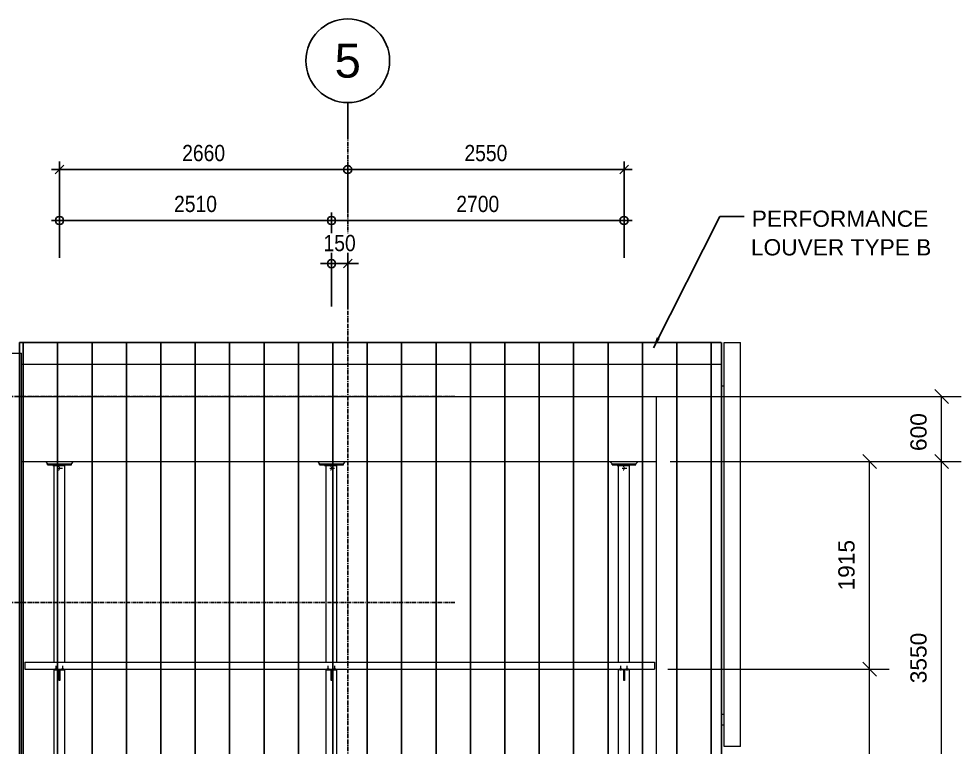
# Model space of a CAD drawing. Header units: millimetres. Extents: x -153298 to 620751, y -313239 to 250031.
# Drawn here: x 110132 to 118829, y 31141 to 37861 of the extents above; entities that cross this region are included whole.
import ezdxf
from ezdxf.enums import TextEntityAlignment as Align

# ---------------------------------------------------------------- set-up
doc = ezdxf.new("R2010")
doc.units = ezdxf.units.MM
for name, pattern in [('CENTER', [2, 1.25, -0.25, 0.25, -0.25]), ('HIDDEN', [0.375, 0.25, -0.125]), ('XKITLINE00', [0]), ('XKITLINE02', [4, 2, -2])]:
    doc.linetypes.add(name, pattern=pattern)
doc.layers.get('DEFPOINTS').update_dxf_attribs({"color": 250})
for name, color, linetype in [('000 - EXISTING_PRECAST_MAIN_COLOR_1', 1, 'Continuous'), ('HATCH', 7, 'Continuous'), ('S-DIM', 7, 'Continuous'), ('Stan-Dim', 8, 'Continuous')]:
    doc.layers.add(name, color=color, linetype=linetype)
for name, color, linetype, lineweight in [('Bolt', 1, 'Continuous', 0), ('Part', 2, 'Continuous', 0), ('Z-DIMENSIONS', 1, 'Continuous', 0)]:
    doc.layers.add(name, color=color, linetype=linetype, lineweight=lineweight)
doc.styles.add('ROMANS', font='arial.ttf', dxfattribs={"width": 0.85})
doc.dimstyles.new('Dim-Cen', dxfattribs={"dimtxt": 3, "dimasz": 1, "dimexe": 0, "dimexo": 2.5, "dimgap": 1.5, "dimtad": 1, "dimdec": 0, "dimzin": 1, "dimdsep": 46, "dimtxsty": 'ROMANS', "dimblk": 'CEN1', "dimcen": 0.09, "dimclrd": 1, "dimclre": 250, "dimclrt": 3, "dimadec": 0, "dimazin": 0, "dimtfac": 1, "dimtdec": 0, "dimtofl": 0, "dimtmove": 2, "dimatfit": 3, "dimfxl": 1, "dimtfill": 1, "dimtfillclr": 256, "dimtolj": 1, "dimtzin": 0, "dimarcsym": 0})
doc.dimstyles.new('Dim-Cen-End', dxfattribs={"dimtxt": 3, "dimasz": 1, "dimexe": 0, "dimexo": 2.5, "dimgap": 1.5, "dimtad": 1, "dimdec": 0, "dimzin": 1, "dimdsep": 46, "dimtxsty": 'ROMANS', "dimblk1": 'CEN1', "dimblk2": 'END', "dimsah": 1, "dimcen": 0.09, "dimclrd": 1, "dimclre": 250, "dimclrt": 3, "dimadec": 0, "dimazin": 0, "dimtfac": 1, "dimtdec": 0, "dimtofl": 0, "dimtmove": 2, "dimatfit": 3, "dimfxl": 1, "dimtfill": 1, "dimtfillclr": 256, "dimtolj": 1, "dimtzin": 0, "dimarcsym": 0})
doc.dimstyles.get("Standard").update_dxf_attribs({"dimtxt": 0.18, "dimasz": 0.18, "dimexe": 0.18, "dimexo": 0.0625, "dimgap": 0.09, "dimtad": 0, "dimtih": 1, "dimtoh": 1, "dimdec": 4, "dimzin": 0, "dimdsep": 46, "dimtxsty": 'Standard', "dimcen": 0.09, "dimadec": 0, "dimazin": 0, "dimtfac": 1, "dimtdec": 4, "dimtofl": 0, "dimtmove": 0, "dimatfit": 3, "dimfxl": 1, "dimtolj": 1, "dimtzin": 0, "dimarcsym": 0})

# ---------------------------------------------------------------- blocks, each defined once
blk = doc.blocks.new('*A25932513')
at = {"layer": 'Part', "linetype": 'XKITLINE00', "lineweight": 0}
for p, q in [((864.166152, 65.028862), (868.966152, 65.028862)), ((864.166152, 0.628857), (864.166152, 65.028862)), ((868.966152, 31.828862), (868.966152, 65.028862)), ((868.966152, 22.236862), (868.966152, 27.028862)), ((868.966152, 3.836862), (868.966152, 21.465328)), ((868.966152, 2.228857), (868.966152, 3.065328)), ((864.166152, -6.078645), (864.166152, -1.371143)), ((868.966152, -6.078645), (868.966152, -4.171138))]:
    blk.add_line(p, q, dxfattribs=at)
blk = doc.blocks.new('*A26252542')
at = {"layer": 'Part', "linetype": 'XKITLINE00', "lineweight": 0}
for p, q in [((805.446157, 68.228862), (817.286157, 68.228862)), ((805.446157, 32.628862), (805.446157, 68.228862)), ((817.286157, 31.988862), (817.286157, 68.228862)), ((815.902123, 31.988862), (817.286157, 31.988862))]:
    blk.add_line(p, q, dxfattribs=at)
blk = doc.blocks.new('*A26262543')
at = {"layer": 'Part', "linetype": 'XKITLINE00', "lineweight": 0}
for p, q in [((819.686152, 45.428862), (819.686152, 59.908862)), ((820.486152, 59.908862), (819.686152, 59.908862)), ((820.486152, 45.428862), (820.486152, 59.908862)), ((819.686152, 32.148862), (819.686152, 44.860862)), ((820.486152, 32.148862), (820.486152, 44.860862)), ((819.686152, 32.148862), (820.486152, 32.148862))]:
    blk.add_line(p, q, dxfattribs=at)
blk = doc.blocks.new('*A26282545')
at = {"layer": 'Part', "linetype": 'XKITLINE00', "lineweight": 0}
for p, q in [((862.16613, 59.908862), (861.36613, 59.908862)), ((861.36613, 45.428862), (861.36613, 59.908862)), ((862.16613, 45.428862), (862.16613, 59.908862)), ((861.36613, 32.148862), (861.36613, 44.860862)), ((862.16613, 32.148862), (862.16613, 44.860862)), ((861.36613, 32.148862), (862.16613, 32.148862))]:
    blk.add_line(p, q, dxfattribs=at)
blk = doc.blocks.new('*A26292546')
at = {"layer": 'Part', "linetype": 'XKITLINE00', "lineweight": 0}
for p, q in [((839.766152, 45.428862), (839.766152, 59.908862)), ((840.566152, 59.908862), (839.766152, 59.908862)), ((840.566152, 45.428862), (840.566152, 59.908862)), ((839.766152, 32.148862), (839.766152, 44.860862)), ((840.566152, 32.148862), (840.566152, 44.860862)), ((839.766152, 32.148862), (840.566152, 32.148862))]:
    blk.add_line(p, q, dxfattribs=at)
blk = doc.blocks.new('*A26302547')
at = {"layer": '000 - EXISTING_PRECAST_MAIN_COLOR_1', "linetype": 'XKITLINE00', "lineweight": 0}
for p, q in [((869.166145, 69.028862), (870.366145, 69.028862)), ((869.166145, 39.188862), (869.166145, 69.028862)), ((870.366145, 39.188862), (870.366145, 69.028862)), ((870.366145, 39.188862), (869.166145, 39.188862))]:
    blk.add_line(p, q, dxfattribs=at)
blk = doc.blocks.new('*A26312548')
at = {"layer": 'Part', "linetype": 'XKITLINE00', "lineweight": 0}
for p, q in [((817.286157, 67.428862), (868.966152, 67.428862)), ((868.966152, 65.028862), (868.966152, 67.428862)), ((817.286157, 65.028862), (868.966152, 65.028862))]:
    blk.add_line(p, q, dxfattribs=at)
blk = doc.blocks.new('*A26322549')
at = {"layer": 'Part', "linetype": 'XKITLINE00', "lineweight": 0}
for p, q in [((817.286157, 65.028862), (864.16613, 65.028862)), ((864.16613, 60.228862), (864.16613, 65.028862)), ((817.286157, 60.228862), (864.16613, 60.228862))]:
    blk.add_line(p, q, dxfattribs=at)
blk = doc.blocks.new('*A26352552')
at = {"layer": 'Part', "linetype": 'XKITLINE00', "lineweight": 0}
for p, q in [((819.046152, 60.228862), (819.206152, 60.068862)), ((819.206152, 60.068862), (820.966152, 60.068862)), ((820.966152, 60.068862), (821.126152, 60.228862))]:
    blk.add_line(p, q, dxfattribs=at)
blk = doc.blocks.new('*A26362553')
at = {"layer": 'Part', "linetype": 'XKITLINE00', "lineweight": 0}
for p, q in [((819.206152, 59.988862), (819.206152, 60.068862)), ((819.206152, 60.068862), (820.966152, 60.068862)), ((819.206152, 59.988862), (820.966152, 59.988862)), ((820.966152, 59.988862), (820.966152, 60.068862))]:
    blk.add_line(p, q, dxfattribs=at)
blk = doc.blocks.new('*A26372554')
at = {"layer": 'Bolt'}
for points in [[(839.39, 59.989), (839.39, 60.069), (839.502, 60.069), (839.502, 59.989)], [(840.83, 59.989), (840.83, 60.069), (840.942, 60.069), (840.942, 59.989)]]:
    blk.add_hatch(color=256, dxfattribs=at).paths.add_polyline_path(points, flags=17)
at = {"layer": 'Bolt', "linetype": 'XKITLINE00', "lineweight": 0}
for p, q in [((839.39, 59.989), (839.39, 60.069)), ((839.446, 59.989), (839.446, 60.069)), ((839.502, 59.989), (839.502, 60.069)), ((840.83, 59.989), (840.83, 60.069)), ((840.886, 59.989), (840.886, 60.069)), ((840.942, 59.989), (840.942, 60.069))]:
    blk.add_line(p, q, dxfattribs=at)
blk = doc.blocks.new('*A26382555')
at = {"layer": 'Bolt', "linetype": 'XKITLINE02', "lineweight": 0}
for p, q in [((840.102152, 59.884862), (840.142152, 59.884862)), ((840.038792, 59.748862), (840.382152, 59.748862)), ((840.102152, 59.612862), (840.142152, 59.612862)), ((840.142152, 59.804862), (840.190152, 59.804862)), ((840.142152, 59.692862), (840.190152, 59.692862))]:
    blk.add_line(p, q, dxfattribs=at)
blk = doc.blocks.new('*A26392556')
at = {"layer": 'Part', "linetype": 'XKITLINE00', "lineweight": 0}
for p, q in [((839.662152, 59.988862), (839.662152, 59.948862)), ((839.662152, 59.948862), (840.102152, 59.948862)), ((840.102152, 59.948862), (840.102152, 59.908862)), ((840.142152, 59.908862), (840.142152, 59.988862))]:
    blk.add_line(p, q, dxfattribs=at)
blk = doc.blocks.new('*A26402557')
at = {"layer": 'Part', "linetype": 'XKITLINE00', "lineweight": 0}
for p, q in [((839.126152, 60.228862), (839.286152, 60.068862)), ((839.286152, 60.068862), (841.046152, 60.068862)), ((841.046152, 60.068862), (841.206152, 60.228862))]:
    blk.add_line(p, q, dxfattribs=at)
blk = doc.blocks.new('*A26412558')
at = {"layer": 'Part', "linetype": 'XKITLINE00', "lineweight": 0}
for p, q in [((839.286152, 59.988862), (839.286152, 60.068862)), ((839.286152, 60.068862), (841.046152, 60.068862)), ((839.286152, 59.988862), (841.046152, 59.988862)), ((841.046152, 59.988862), (841.046152, 60.068862))]:
    blk.add_line(p, q, dxfattribs=at)
blk = doc.blocks.new('*A26422559')
at = {"layer": 'Bolt'}
for points in [[(860.99, 59.989), (860.99, 60.069), (861.102, 60.069), (861.102, 59.989)], [(862.43, 59.989), (862.43, 60.069), (862.542, 60.069), (862.542, 59.989)]]:
    blk.add_hatch(color=256, dxfattribs=at).paths.add_polyline_path(points, flags=17)
at = {"layer": 'Bolt', "linetype": 'XKITLINE00', "lineweight": 0}
for p, q in [((860.99, 59.989), (860.99, 60.069)), ((861.046, 59.989), (861.046, 60.069)), ((861.102, 59.989), (861.102, 60.069)), ((862.43, 59.989), (862.43, 60.069)), ((862.486, 59.989), (862.486, 60.069)), ((862.542, 59.989), (862.542, 60.069))]:
    blk.add_line(p, q, dxfattribs=at)
blk = doc.blocks.new('*A26432560')
at = {"layer": 'Bolt', "linetype": 'XKITLINE02', "lineweight": 0}
for p, q in [((861.70213, 59.884862), (861.74213, 59.884862)), ((861.63877, 59.748862), (861.98213, 59.748862)), ((861.70213, 59.612862), (861.74213, 59.612862)), ((861.74213, 59.804862), (861.79013, 59.804862)), ((861.74213, 59.692862), (861.79013, 59.692862))]:
    blk.add_line(p, q, dxfattribs=at)
blk = doc.blocks.new('*A26442561')
at = {"layer": 'Part', "linetype": 'XKITLINE00', "lineweight": 0}
for p, q in [((861.26213, 59.988862), (861.26213, 59.948862)), ((861.26213, 59.948862), (861.70213, 59.948862)), ((861.70213, 59.948862), (861.70213, 59.908862)), ((861.74213, 59.908862), (861.74213, 59.988862))]:
    blk.add_line(p, q, dxfattribs=at)
blk = doc.blocks.new('*A26452562')
at = {"layer": 'Part', "linetype": 'XKITLINE00', "lineweight": 0}
for p, q in [((860.72613, 60.228862), (860.88613, 60.068862)), ((860.88613, 60.068862), (862.64613, 60.068862)), ((862.64613, 60.068862), (862.80613, 60.228862))]:
    blk.add_line(p, q, dxfattribs=at)
blk = doc.blocks.new('*A26462563')
at = {"layer": 'Part', "linetype": 'XKITLINE00', "lineweight": 0}
for p, q in [((860.88613, 59.988862), (860.88613, 60.068862)), ((860.88613, 60.068862), (862.64613, 60.068862)), ((860.88613, 59.988862), (862.64613, 59.988862)), ((862.64613, 59.988862), (862.64613, 60.068862))]:
    blk.add_line(p, q, dxfattribs=at)
blk = doc.blocks.new('*A26472564')
at = {"layer": 'Part', "linetype": 'XKITLINE00', "lineweight": 0}
for p, q in [((868.968635, 65.028862), (868.966152, 65.028862)), ((868.966152, 64.948862), (868.968635, 64.948862)), ((868.968635, 64.948862), (868.968635, 65.028862))]:
    blk.add_line(p, q, dxfattribs=at)
blk = doc.blocks.new('*A26482565')
at = {"layer": 'Part', "linetype": 'XKITLINE00', "lineweight": 0}
for p, q in [((868.966152, 65.828862), (869.166146, 65.828862)), ((868.968635, 65.028862), (869.166146, 65.028862))]:
    blk.add_line(p, q, dxfattribs=at)
blk = doc.blocks.new('*A27682678')
at = {"layer": 'Part', "linetype": 'XKITLINE00', "lineweight": 0}
for p, q in [((817.526152, 45.428862), (817.526152, 44.908862)), ((817.526152, 45.428862), (864.006152, 45.428862)), ((864.006152, 45.428862), (864.006152, 44.908862)), ((817.526152, 44.908862), (864.006152, 44.908862))]:
    blk.add_line(p, q, dxfattribs=at)
blk = doc.blocks.new('*A27832693')
at = {"layer": 'Bolt'}
for points in [[(819.79, 44.909), (819.79, 44.957), (819.902, 44.957), (819.902, 44.909)], [(819.79, 44.861), (819.79, 44.909), (819.902, 44.909), (819.902, 44.861)], [(820.27, 44.909), (820.27, 44.957), (820.382, 44.957), (820.382, 44.909)], [(820.27, 44.861), (820.27, 44.909), (820.382, 44.909), (820.382, 44.861)]]:
    blk.add_hatch(color=256, dxfattribs=at).paths.add_polyline_path(points, flags=17)
at = {"layer": 'Bolt', "linetype": 'XKITLINE00', "lineweight": 0}
for p, q in [((819.79, 44.909), (819.79, 44.957)), ((819.79, 44.861), (819.79, 44.909)), ((819.846, 44.798), (819.846, 45.141)), ((819.902, 44.909), (819.902, 44.957)), ((819.902, 44.861), (819.902, 44.909)), ((820.27, 44.909), (820.27, 44.957)), ((820.27, 44.861), (820.27, 44.909)), ((820.326, 44.798), (820.326, 45.141)), ((820.382, 44.909), (820.382, 44.957)), ((820.382, 44.861), (820.382, 44.909))]:
    blk.add_line(p, q, dxfattribs=at)
blk = doc.blocks.new('*A27842694')
at = {"layer": 'Part', "linetype": 'XKITLINE00', "lineweight": 0}
for p, q in [((820.062152, 44.860862), (820.110152, 44.860862)), ((820.062152, 44.060862), (820.062152, 44.860862)), ((820.062152, 44.620862), (820.110152, 44.620862)), ((820.110152, 44.860862), (820.110152, 44.060862)), ((820.110152, 44.060862), (820.062152, 44.060862))]:
    blk.add_line(p, q, dxfattribs=at)
blk = doc.blocks.new('*A27852695')
at = {"layer": 'Part', "linetype": 'XKITLINE00', "lineweight": 0}
for p, q in [((819.686152, 44.860862), (819.686152, 44.908862)), ((819.686152, 44.860862), (820.486152, 44.860862)), ((820.486152, 44.860862), (820.486152, 44.908862))]:
    blk.add_line(p, q, dxfattribs=at)
blk = doc.blocks.new('*A27892699')
at = {"layer": 'Part', "linetype": 'XKITLINE00', "lineweight": 0}
for p, q in [((839.766152, 44.860862), (839.766152, 44.908862)), ((839.766152, 44.860862), (840.566152, 44.860862)), ((840.566152, 44.860862), (840.566152, 44.908862))]:
    blk.add_line(p, q, dxfattribs=at)
blk = doc.blocks.new('*A27902700')
at = {"layer": 'Part', "linetype": 'XKITLINE00', "lineweight": 0}
for p, q in [((840.142152, 44.860862), (840.190152, 44.860862)), ((840.142152, 44.060862), (840.142152, 44.860862)), ((840.142152, 44.620862), (840.190152, 44.620862)), ((840.190152, 44.860862), (840.190152, 44.060862)), ((840.190152, 44.060862), (840.142152, 44.060862))]:
    blk.add_line(p, q, dxfattribs=at)
blk = doc.blocks.new('*A27912701')
at = {"layer": 'Bolt'}
for points in [[(839.87, 44.909), (839.87, 44.957), (839.982, 44.957), (839.982, 44.909)], [(839.87, 44.861), (839.87, 44.909), (839.982, 44.909), (839.982, 44.861)], [(840.35, 44.909), (840.35, 44.957), (840.462, 44.957), (840.462, 44.909)], [(840.35, 44.861), (840.35, 44.909), (840.462, 44.909), (840.462, 44.861)]]:
    blk.add_hatch(color=256, dxfattribs=at).paths.add_polyline_path(points, flags=17)
at = {"layer": 'Bolt', "linetype": 'XKITLINE00', "lineweight": 0}
for p, q in [((839.87, 44.909), (839.87, 44.957)), ((839.87, 44.861), (839.87, 44.909)), ((839.926, 44.798), (839.926, 45.141)), ((839.982, 44.909), (839.982, 44.957)), ((839.982, 44.861), (839.982, 44.909)), ((840.35, 44.909), (840.35, 44.957)), ((840.35, 44.861), (840.35, 44.909)), ((840.406, 44.798), (840.406, 45.141)), ((840.462, 44.909), (840.462, 44.957)), ((840.462, 44.861), (840.462, 44.909))]:
    blk.add_line(p, q, dxfattribs=at)
blk = doc.blocks.new('*A27922702')
at = {"layer": 'Part', "linetype": 'XKITLINE00', "lineweight": 0}
for p, q in [((861.74213, 44.860862), (861.79013, 44.860862)), ((861.74213, 44.060862), (861.74213, 44.860862)), ((861.74213, 44.620862), (861.79013, 44.620862)), ((861.79013, 44.860862), (861.79013, 44.060862)), ((861.79013, 44.060862), (861.74213, 44.060862))]:
    blk.add_line(p, q, dxfattribs=at)
blk = doc.blocks.new('*A27932703')
at = {"layer": 'Part', "linetype": 'XKITLINE00', "lineweight": 0}
for p, q in [((861.36613, 44.860862), (861.36613, 44.908862)), ((862.16613, 44.860862), (861.36613, 44.860862)), ((862.16613, 44.860862), (862.16613, 44.908862))]:
    blk.add_line(p, q, dxfattribs=at)
blk = doc.blocks.new('*A27942704')
at = {"layer": 'Bolt'}
for points in [[(861.47, 44.909), (861.47, 44.957), (861.582, 44.957), (861.582, 44.909)], [(861.47, 44.861), (861.47, 44.909), (861.582, 44.909), (861.582, 44.861)], [(861.95, 44.909), (861.95, 44.957), (862.062, 44.957), (862.062, 44.909)], [(861.95, 44.861), (861.95, 44.909), (862.062, 44.909), (862.062, 44.861)]]:
    blk.add_hatch(color=256, dxfattribs=at).paths.add_polyline_path(points, flags=17)
at = {"layer": 'Bolt', "linetype": 'XKITLINE00', "lineweight": 0}
for p, q in [((861.47, 44.909), (861.47, 44.957)), ((861.47, 44.861), (861.47, 44.909)), ((861.526, 44.798), (861.526, 45.141)), ((861.582, 44.909), (861.582, 44.957)), ((861.582, 44.861), (861.582, 44.909)), ((861.95, 44.909), (861.95, 44.957)), ((861.95, 44.861), (861.95, 44.909)), ((862.006, 44.798), (862.006, 45.141)), ((862.062, 44.909), (862.062, 44.957)), ((862.062, 44.861), (862.062, 44.909))]:
    blk.add_line(p, q, dxfattribs=at)
blk = doc.blocks.new('*A28142724')
at = {"layer": 'Part', "linetype": 'XKITLINE00', "lineweight": 0}
for p, q in [((868.966152, 41.588862), (869.166145, 41.588862)), ((868.968635, 40.788862), (869.166145, 40.788862))]:
    blk.add_line(p, q, dxfattribs=at)
blk = doc.blocks.new('*A28152725')
at = {"layer": 'Part', "linetype": 'XKITLINE00', "lineweight": 0}
for p, q in [((868.968635, 40.788862), (868.966152, 40.788862)), ((868.966152, 40.708862), (868.968635, 40.708862)), ((868.968635, 40.708862), (868.968635, 40.788862))]:
    blk.add_line(p, q, dxfattribs=at)
blk = doc.blocks.new('*A28892799')
at = {"layer": 'Bolt'}
for points in [[(819.31, 59.989), (819.31, 60.069), (819.422, 60.069), (819.422, 59.989)], [(820.75, 59.989), (820.75, 60.069), (820.862, 60.069), (820.862, 59.989)]]:
    blk.add_hatch(color=256, dxfattribs=at).paths.add_polyline_path(points, flags=17)
at = {"layer": 'Bolt', "linetype": 'XKITLINE00', "lineweight": 0}
for p, q in [((819.31, 59.989), (819.31, 60.069)), ((819.366, 59.989), (819.366, 60.069)), ((819.422, 59.989), (819.422, 60.069)), ((820.75, 59.989), (820.75, 60.069)), ((820.806, 59.989), (820.806, 60.069)), ((820.862, 59.989), (820.862, 60.069))]:
    blk.add_line(p, q, dxfattribs=at)
blk = doc.blocks.new('*A28902800')
at = {"layer": 'Bolt', "linetype": 'XKITLINE02', "lineweight": 0}
for p, q in [((820.022152, 59.884862), (820.062152, 59.884862)), ((819.958792, 59.748862), (820.302152, 59.748862)), ((820.022152, 59.612862), (820.062152, 59.612862)), ((820.062152, 59.804862), (820.110152, 59.804862)), ((820.062152, 59.692862), (820.110152, 59.692862))]:
    blk.add_line(p, q, dxfattribs=at)
blk = doc.blocks.new('*A28912801')
at = {"layer": 'Part', "linetype": 'XKITLINE00', "lineweight": 0}
for p, q in [((819.582152, 59.988862), (819.582152, 59.948862)), ((819.582152, 59.948862), (820.022152, 59.948862)), ((820.022152, 59.948862), (820.022152, 59.908862)), ((820.062152, 59.908862), (820.062152, 59.988862))]:
    blk.add_line(p, q, dxfattribs=at)
blk = doc.blocks.new('CEN1')
at = {"color": 1}
for p, q in [((1.5, 0), (-1.5, 0)), ((0, 1.5), (0, -1.5))]:
    blk.add_line(p, q, dxfattribs=at)
at = {"color": 3}
blk.add_circle((0, 0), 0.75, dxfattribs=at)
blk = doc.blocks.new('END')
at = {"color": 1}
for p, q in [((1.5, 0), (-1.5, 0)), ((0, 1.5), (0, -1.5))]:
    blk.add_line(p, q, dxfattribs=at)
at = {"color": 3}
blk.add_line((-0.8, -0.8), (0.8, 0.8), dxfattribs=at)
blk = doc.blocks.new('*D4873')
at = {"layer": 'DEFPOINTS', "color": 0, "transparency": 16777216}
for p in [(110507.9, 36469.9), (110507.9, 35949.8), (113167.9, 35949.8)]:
    blk.add_point(p, dxfattribs=at)
at = {"layer": 'S-DIM', "color": 250, "lineweight": -2, "transparency": 16777216}
for p, q in [((110507.9, 36074.8), (110507.9, 36469.9)), ((113167.9, 36074.8), (113167.9, 36469.9))]:
    blk.add_line(p, q, dxfattribs=at)
at = {"layer": 'S-DIM', "color": 1, "lineweight": -2, "transparency": 16777216}
blk.add_line((113117.9, 36469.9), (110557.9, 36469.9), dxfattribs=at)
at = {"layer": 'S-DIM', "color": 1, "lineweight": -2, "transparency": 16777216, "xscale": 50, "yscale": 50, "zscale": 50, "rotation": 180}
blk.add_blockref('END', (110507.9, 36469.9), dxfattribs=at)
at = {"layer": 'S-DIM', "color": 1, "lineweight": -2, "transparency": 16777216, "xscale": 50, "yscale": 50, "zscale": 50}
blk.add_blockref('CEN1', (113167.9, 36469.9), dxfattribs=at)
at = {"layer": 'S-DIM', "color": 3, "transparency": 16777216, "insert": (111837.9, 36621.5), "char_height": 150, "attachment_point": 5, "style": 'ROMANS', "bg_fill": 3, "box_fill_scale": 1.1, "bg_fill_color": 256, "bg_fill_true_color": 13158600, "bg_fill_transparency": 0}
blk.add_mtext('\\A1;2660', dxfattribs=at)
blk = doc.blocks.new('*D4874')
at = {"layer": 'DEFPOINTS', "color": 0, "transparency": 16777216}
for p in [(115717.9, 36469.9), (113167.9, 35949.8), (115717.9, 35949.8)]:
    blk.add_point(p, dxfattribs=at)
at = {"layer": 'S-DIM', "color": 250, "lineweight": -2, "transparency": 16777216}
for p, q in [((113167.9, 36074.8), (113167.9, 36469.9)), ((115717.9, 36074.8), (115717.9, 36469.9))]:
    blk.add_line(p, q, dxfattribs=at)
at = {"layer": 'S-DIM', "color": 1, "lineweight": -2, "transparency": 16777216}
blk.add_line((113217.9, 36469.9), (115667.9, 36469.9), dxfattribs=at)
at = {"layer": 'S-DIM', "color": 1, "lineweight": -2, "transparency": 16777216, "xscale": 50, "yscale": 50, "zscale": 50, "rotation": 180}
blk.add_blockref('CEN1', (113167.9, 36469.9), dxfattribs=at)
at = {"layer": 'S-DIM', "color": 1, "lineweight": -2, "transparency": 16777216, "xscale": 50, "yscale": 50, "zscale": 50}
blk.add_blockref('END', (115717.9, 36469.9), dxfattribs=at)
at = {"layer": 'S-DIM', "color": 3, "transparency": 16777216, "insert": (114442.9, 36621.5), "char_height": 150, "attachment_point": 5, "style": 'ROMANS', "bg_fill": 3, "box_fill_scale": 1.1, "bg_fill_color": 256, "bg_fill_true_color": 13158600, "bg_fill_transparency": 0}
blk.add_mtext('\\A1;2550', dxfattribs=at)
blk = doc.blocks.new('*D4881')
at = {"layer": 'DEFPOINTS', "color": 0, "transparency": 16777216}
for p in [(113017.9, 36000.4), (110507.9, 35531.9), (113017.9, 35482.2)]:
    blk.add_point(p, dxfattribs=at)
at = {"layer": 'S-DIM', "color": 250, "lineweight": -2, "transparency": 16777216}
for p, q in [((110507.9, 35656.9), (110507.9, 36000.4)), ((113017.9, 35607.2), (113017.9, 36000.4))]:
    blk.add_line(p, q, dxfattribs=at)
at = {"layer": 'S-DIM', "color": 1, "lineweight": -2, "transparency": 16777216}
blk.add_line((110557.9, 36000.4), (112967.9, 36000.4), dxfattribs=at)
at = {"layer": 'S-DIM', "color": 1, "lineweight": -2, "transparency": 16777216, "xscale": 50, "yscale": 50, "zscale": 50, "rotation": 180}
blk.add_blockref('CEN1', (110507.9, 36000.4), dxfattribs=at)
at = {"layer": 'S-DIM', "color": 1, "lineweight": -2, "transparency": 16777216, "xscale": 50, "yscale": 50, "zscale": 50}
blk.add_blockref('CEN1', (113017.9, 36000.4), dxfattribs=at)
at = {"layer": 'S-DIM', "color": 3, "transparency": 16777216, "insert": (111762.9, 36152), "char_height": 150, "attachment_point": 5, "style": 'ROMANS', "bg_fill": 3, "box_fill_scale": 1.1, "bg_fill_color": 256, "bg_fill_true_color": 13158600, "bg_fill_transparency": 0}
blk.add_mtext('\\A1;2510', dxfattribs=at)
blk = doc.blocks.new('*D4877')
at = {"layer": 'DEFPOINTS', "color": 0, "transparency": 16777216}
for p in [(113017.9, 36000.4), (115717.9, 35531.9), (113017.9, 35482.2)]:
    blk.add_point(p, dxfattribs=at)
at = {"layer": 'S-DIM', "color": 250, "lineweight": -2, "transparency": 16777216}
for p, q in [((113017.9, 35607.2), (113017.9, 36000.4)), ((115717.9, 35656.9), (115717.9, 36000.4))]:
    blk.add_line(p, q, dxfattribs=at)
at = {"layer": 'S-DIM', "color": 1, "lineweight": -2, "transparency": 16777216}
blk.add_line((115667.9, 36000.4), (113067.9, 36000.4), dxfattribs=at)
at = {"layer": 'S-DIM', "color": 1, "lineweight": -2, "transparency": 16777216, "xscale": 50, "yscale": 50, "zscale": 50, "rotation": 180}
blk.add_blockref('CEN1', (113017.9, 36000.4), dxfattribs=at)
at = {"layer": 'S-DIM', "color": 1, "lineweight": -2, "transparency": 16777216, "xscale": 50, "yscale": 50, "zscale": 50}
blk.add_blockref('CEN1', (115717.9, 36000.4), dxfattribs=at)
at = {"layer": 'S-DIM', "color": 3, "transparency": 16777216, "insert": (114367.9, 36152), "char_height": 150, "attachment_point": 5, "style": 'ROMANS', "bg_fill": 3, "box_fill_scale": 1.1, "bg_fill_color": 256, "bg_fill_true_color": 13158600, "bg_fill_transparency": 0}
blk.add_mtext('\\A1;2700', dxfattribs=at)
blk = doc.blocks.new('*D4878')
at = {"layer": 'DEFPOINTS', "color": 0, "transparency": 16777216}
for p in [(113167.9, 35601.9), (113017.9, 35081.8), (113167.9, 35081.8)]:
    blk.add_point(p, dxfattribs=at)
at = {"layer": 'S-DIM', "color": 1, "lineweight": -2, "transparency": 16777216}
for p, q in [((112967.9, 35601.9), (112917.9, 35601.9)), ((113217.9, 35601.9), (113267.9, 35601.9))]:
    blk.add_line(p, q, dxfattribs=at)
at = {"layer": 'S-DIM', "color": 250, "lineweight": -2, "transparency": 16777216}
for p, q in [((113017.9, 35206.8), (113017.9, 35601.9)), ((113167.9, 35206.8), (113167.9, 35601.9))]:
    blk.add_line(p, q, dxfattribs=at)
at = {"layer": 'S-DIM', "color": 3, "transparency": 16777216, "insert": (113092.9, 35791), "char_height": 150, "attachment_point": 5, "style": 'ROMANS', "bg_fill": 3, "box_fill_scale": 1.1, "bg_fill_color": 256, "bg_fill_true_color": 13158600, "bg_fill_transparency": 0}
blk.add_mtext('\\A1;150', dxfattribs=at)
at = {"layer": 'S-DIM', "color": 1, "lineweight": -2, "transparency": 16777216, "xscale": 50, "yscale": 50, "zscale": 50}
blk.add_blockref('CEN1', (113017.9, 35601.9), dxfattribs=at)
at = {"layer": 'S-DIM', "color": 1, "lineweight": -2, "transparency": 16777216, "xscale": 50, "yscale": 50, "zscale": 50, "rotation": 180}
blk.add_blockref('END', (113167.9, 35601.9), dxfattribs=at)

msp = doc.modelspace()

# ---------------------------------------------------------------- hatches: boundary and pattern name
at = {"layer": 'HATCH'}
h = msp.add_hatch(dxfattribs=at)
h.set_pattern_fill('ANSI31', color=250, scale=100, angle=45)
h.paths.add_polyline_path([(110136.88, 34875.8988), (116617.88, 34875.8988), (116617.88, 26325.8988), (110136.88, 26325.8988)])

# ---------------------------------------------------------------- linework, layer by layer
at = {"color": 3}
msp.add_line((113167.88, 37088.1171), (113167.88, 36783.779), dxfattribs=at)
at = {"color": 1, "linetype": 'CENTER', "ltscale": 30}
for p, q in [((113167.88, 36783.779), (113167.88, 24687.6651)), ((114157.3911, 34375.8988), (100044.4995, 34375.8988)), ((114157.3911, 32475.8988), (100044.4995, 32475.8988))]:
    msp.add_line(p, q, dxfattribs=at)
at = {"color": 6, "linetype": 'HIDDEN', "ltscale": 20}
msp.add_lwpolyline([(110136.88, 34875.8988), (116617.88, 34875.8988), (116617.88, 26325.8982), (110136.88, 26325.8982)], close=True, dxfattribs=at)
at = {"color": 3}
msp.add_circle((113167.88, 37474.3438), 386.2266, dxfattribs=at)
at = {"layer": 'Z-DIMENSIONS', "linetype": 'XKITLINE00', "lineweight": 0}
for p, q in [((116142.8772, 34375.8988), (118829.4782, 34375.8988)), ((118585.8386, 34439.5384), (118713.1179, 34312.2593)), ((118649.4782, 33775.8988), (118649.4782, 34375.8988)), ((117920.7971, 33839.5384), (118048.0764, 33712.2593)), ((118585.8386, 33839.5384), (118713.1179, 33712.2593)), ((118585.8386, 33839.5384), (118713.1179, 33712.2593)), ((116142.8772, 33775.8988), (118829.4782, 33775.8988)), ((116142.8772, 33775.8988), (118829.4782, 33775.8988)), ((116142.8772, 33775.8988), (118164.4367, 33775.8988)), ((117984.4367, 31860.8988), (117984.4367, 33775.8988)), ((118649.4782, 30225.8988), (118649.4782, 33775.8988)), ((117920.7971, 31924.5384), (118048.0764, 31797.2593)), ((117920.7971, 31924.5384), (118048.0764, 31797.2593)), ((116122.88, 31860.8988), (118164.4367, 31860.8988)), ((116122.88, 31860.8988), (118164.4367, 31860.8988)), ((117984.4367, 29020.8988), (117984.4367, 31860.8988))]:
    msp.add_line(p, q, dxfattribs=at)
at = {"layer": 'Z-DIMENSIONS'}
for p in [(118649.4782, 34375.8988), (117984.4367, 33775.8988), (118649.4782, 33775.8988), (118649.4782, 33775.8988), (117984.4367, 31860.8988), (117984.4367, 31860.8988)]:
    msp.add_point(p, dxfattribs=at)

# ---------------------------------------------------------------- block references
at = {"lineweight": 0, "xscale": 125, "yscale": 125, "zscale": 125}
for name in ['*A26302547', '*A26252542', '*A26312548', '*A26482565', '*A26322549', '*A25932513', '*A26472564', '*A26352552', '*A26362553', '*A28892799', '*A28912801', '*A26402557', '*A26412558', '*A26372554', '*A26392556', '*A26452562', '*A26462563', '*A26422559', '*A26442561', '*A26262543', '*A28902800', '*A26292546', '*A26382555', '*A26282545', '*A26432560', '*A27682678', '*A27852695', '*A27832693', '*A27842694', '*A27892699', '*A27912701', '*A27902700', '*A27932703', '*A27942704', '*A27922702', '*A28142724', '*A28152725']:
    msp.add_blockref(name, (7997.111, 26247.291), dxfattribs=at)

# ---------------------------------------------------------------- texts
at = {"layer": 'S-DIM', "color": 3, "style": 'ROMANS'}
for s, p in [('PERFORMANCE', (116896.7256, 35941.7382)), ('LOUVER TYPE B', (116889.385, 35677.7328))]:
    msp.add_text(s, height=150, dxfattribs=at).set_placement(p)
for s, p in [('600', (118510.7282, 33872.8715)), ('1915', (117845.6867, 32586.3675)), ('3550', (118510.7282, 31730.1957))]:
    msp.add_text(s, height=150, rotation=90, dxfattribs=at).set_placement(p)
at = {"layer": 'Stan-Dim', "color": 5, "style": 'ROMANS'}
msp.add_attdef('5', text='', height=312.5, dxfattribs=at).set_placement((113167.88, 37474.3438), align=Align.MIDDLE_CENTER)

# ---------------------------------------------------------------- leaders
at = {"color": 1}
msp.add_leader([(115989.0409, 34826.1005), (116601.1198, 36038.4016), (116825.5512, 36038.4016)], dimstyle='Standard', override={"dimasz": 100, "dimgap": 0.09, "dimtad": 0}, dxfattribs=at)

# ---------------------------------------------------------------- next in the draw order: dimensions: what is measured, and where the dimension line sits
at = {"layer": 'S-DIM'}
dim = msp.add_linear_dim(base=(110507.88, 36469.9166), p1=(113167.88, 35949.7855), p2=(110507.88, 35949.7855), dimstyle='Dim-Cen-End', override={"dimscale": 50}, dxfattribs=at)
dim.commit()
dim.dimension.update_dxf_attribs({"geometry": '*D4873', "text_midpoint": (111837.88, 36621.5026)})

# ---------------------------------------------------------------- next in the draw order: dimensions: what is measured, and where the dimension line sits
dim = msp.add_linear_dim(base=(115717.8772, 36469.9166), p1=(113167.88, 35949.7855), p2=(115717.8772, 35949.7855), dimstyle='Dim-Cen-End', override={"dimscale": 50}, dxfattribs=at)
dim.commit()
dim.dimension.update_dxf_attribs({"geometry": '*D4874', "text_midpoint": (114442.8786, 36621.5026)})

# ---------------------------------------------------------------- next in the draw order: dimensions: what is measured, and where the dimension line sits
dim = msp.add_linear_dim(base=(113017.88, 36000.3858), p1=(110507.88, 35531.8502), p2=(113017.88, 35482.236), dimstyle='Dim-Cen', override={"dimscale": 50}, dxfattribs=at)
dim.commit()
dim.dimension.update_dxf_attribs({"geometry": '*D4881', "text_midpoint": (111762.88, 36151.9717)})

# ---------------------------------------------------------------- next in the draw order: dimensions: what is measured, and where the dimension line sits
dim = msp.add_linear_dim(base=(113017.88, 36000.3858), p1=(115717.8772, 35531.8502), p2=(113017.88, 35482.236), angle=180, dimstyle='Dim-Cen', override={"dimscale": 50}, dxfattribs=at)
dim.commit()
dim.dimension.update_dxf_attribs({"geometry": '*D4877', "text_midpoint": (114367.8786, 36151.9717)})

# ---------------------------------------------------------------- next in the draw order: dimensions: what is measured, and where the dimension line sits
dim = msp.add_linear_dim(base=(113167.88, 35601.8822), p1=(113017.88, 35081.7511), p2=(113167.88, 35081.7511), dimstyle='Dim-Cen-End', override={"dimscale": 50}, dxfattribs=at)
dim.commit()
dim.dimension.update_dxf_attribs({"geometry": '*D4878', "text_midpoint": (113092.88, 35790.9682)})

doc.saveas('drawing.dxf')
